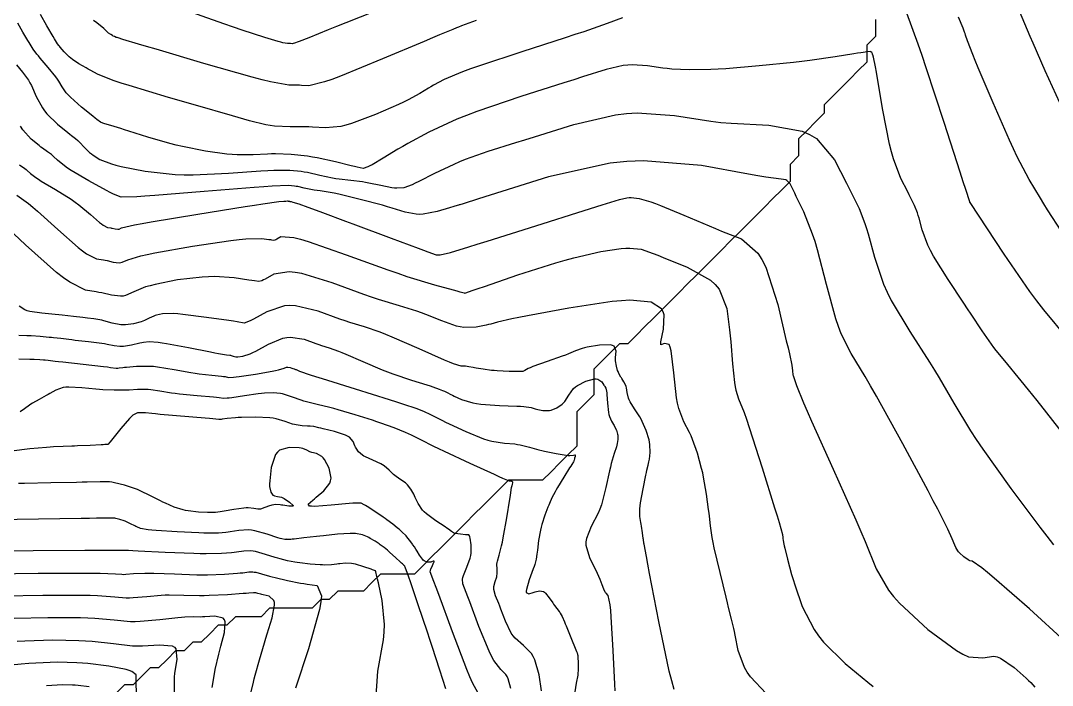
# Model space of a CAD drawing. Header units: metres. Extents: x 837475 to 838479, y 1189012 to 1191015.
# Drawn here: x 838048.8 to 838169.6, y 1189143.4 to 1189221.3 of the extents above; entities that cross this region are included whole.
import ezdxf

# ---------------------------------------------------------------- set-up
doc = ezdxf.new("R2010")
doc.units = ezdxf.units.M
doc.header["$LTSCALE"] = 0.3
for name, color, linetype in [('COTAS 10', 1, 'Continuous'), ('COTAS INT', 252, 'Continuous'), ('DRENAJE', 5, 'Continuous')]:
    doc.layers.add(name, color=color, linetype=linetype)

msp = doc.modelspace()

# ---------------------------------------------------------------- linework, layer by layer
at = {"layer": 'COTAS 10'}
for points, elevation in [([(838172.663, 1189170.648), (838167.85, 1189176.754), (838166.847, 1189178.014), (838165.987, 1189179.087), (838164.07, 1189181.407), (838163.063, 1189182.619), (838162.776, 1189182.994), (838162.485, 1189183.386), (838161.407, 1189184.944), (838160.125, 1189186.88), (838159.706, 1189187.511), (838159.259, 1189188.183), (838157.416, 1189190.953), (838155.719, 1189193.694), (838155.364, 1189194.348), (838155.059, 1189194.957), (838154.375, 1189196.774), (838154.019, 1189198.136), (838153.921, 1189198.458), (838153.824, 1189198.755), (838153.478, 1189199.626), (838153.026, 1189200.543), (838152.863, 1189200.868), (838152.682, 1189201.225), (838151.893, 1189202.774), (838151.022, 1189205.071), (838150.79, 1189205.899), (838150.562, 1189206.811), (838149.774, 1189210.8), (838149.142, 1189214.506), (838149.012, 1189215.24), (838148.903, 1189215.848), (838148.673, 1189216.986), (838148.582, 1189217.261), (838148.561, 1189217.324), (838148.541, 1189217.381), (838148.484, 1189217.538), (838148.379, 1189217.625), (838148.329, 1189217.637), (838148.271, 1189217.645), (838147.985, 1189217.631), (838147.193, 1189217.512), (838146.815, 1189217.453), (838146.368, 1189217.383), (838144.183, 1189217.036), (838141.216, 1189216.618), (838140.277, 1189216.502), (838139.286, 1189216.387), (838135.283, 1189215.972), (838131.385, 1189215.648), (838130.46, 1189215.591), (838129.602, 1189215.547), (838127.062, 1189215.505), (838125.036, 1189215.607), (838124.501, 1189215.654), (838123.979, 1189215.709), (838122.189, 1189215.977), (838120.406, 1189216.109), (838119.889, 1189216.078), (838119.361, 1189216.018), (838117.366, 1189215.56), (838114.578, 1189214.679), (838113.55, 1189214.353), (838112.41, 1189213.991), (838107.366, 1189212.386), (838102.202, 1189210.629), (838100.985, 1189210.171), (838099.862, 1189209.725), (838096.575, 1189208.219), (838094.123, 1189206.883), (838093.524, 1189206.545), (838092.961, 1189206.222), (838091.221, 1189205.167), (838089.942, 1189204.396), (838089.671, 1189204.251), (838089.436, 1189204.136), (838088.884, 1189203.966), (838088.195, 1189204.097), (838087.874, 1189204.17), (838087.495, 1189204.26), (838085.655, 1189204.719), (838083.513, 1189205.196), (838082.944, 1189205.297), (838082.385, 1189205.384), (838080.454, 1189205.587), (838078.635, 1189205.653), (838078.148, 1189205.653), (838077.667, 1189205.646), (838075.987, 1189205.557), (838074.139, 1189205.537), (838073.551, 1189205.574), (838072.931, 1189205.628), (838070.417, 1189205.978), (838067.721, 1189206.517), (838066.986, 1189206.69), (838066.256, 1189206.875), (838063.659, 1189207.629), (838061.435, 1189208.338), (838060.94, 1189208.494), (838060.497, 1189208.632), (838059.332, 1189208.984), (838058.644, 1189209.188), (838058.501, 1189209.233), (838058.379, 1189209.273), (838058.11, 1189209.376), (838057.692, 1189209.69), (838057.476, 1189209.863), (838057.215, 1189210.073), (838055.912, 1189211.143), (838054.595, 1189212.304), (838054.325, 1189212.571), (838054.097, 1189212.815), (838053.619, 1189213.503), (838053.239, 1189214.18), (838053.073, 1189214.418), (838052.881, 1189214.677), (838051.969, 1189215.795), (838051.043, 1189216.891), (838050.843, 1189217.137), (838050.666, 1189217.358), (838050.23, 1189217.946), (838049.877, 1189218.509), (838049.754, 1189218.713), (838049.619, 1189218.939), (838049.039, 1189219.93), (838048.453, 1189220.967)], 1860), ([(838136.105, 1189142.45), (838134.267, 1189144.389), (838133.883, 1189144.933), (838133.554, 1189145.479), (838132.82, 1189147.48), (838132.47, 1189149.275), (838132.383, 1189149.692), (838132.301, 1189150.075), (838132.041, 1189151.168), (838131.694, 1189152.53), (838131.557, 1189153.083), (838131.402, 1189153.711), (838130.694, 1189156.611), (838130.02, 1189159.517), (838129.886, 1189160.148), (838129.776, 1189160.704), (838129.566, 1189162.088), (838129.46, 1189163.202), (838129.414, 1189163.589), (838129.362, 1189164.01), (838129.115, 1189165.811), (838128.774, 1189167.776), (838128.662, 1189168.299), (838128.543, 1189168.814), (838128.051, 1189170.598), (838127.478, 1189172.212), (838127.308, 1189172.618), (838127.133, 1189173.008), (838126.462, 1189174.269), (838125.853, 1189175.85), (838125.717, 1189176.442), (838125.596, 1189177.099), (838125.278, 1189180.03), (838124.974, 1189182.601), (838124.861, 1189183.033), (838124.736, 1189183.343), (838124.18, 1189183.45), (838123.774, 1189183.288), (838123.743, 1189183.428), (838123.747, 1189183.648), (838124.055, 1189185.11), (838124.164, 1189186.808), (838124.042, 1189187.176), (838123.854, 1189187.5), (838122.627, 1189188.304), (838120.142, 1189188.51), (838119.161, 1189188.457), (838118.053, 1189188.356), (838112.993, 1189187.597), (838108.129, 1189186.693), (838107.145, 1189186.502), (838106.318, 1189186.336), (838104.64, 1189185.947), (838103.855, 1189185.721), (838103.591, 1189185.657), (838103.307, 1189185.592), (838102.112, 1189185.354), (838100.691, 1189185.32), (838100.263, 1189185.384), (838099.821, 1189185.481), (838098.104, 1189186.094), (838096.241, 1189186.864), (838095.707, 1189187.06), (838095.166, 1189187.247), (838093.148, 1189187.86), (838090.68, 1189188.613), (838089.854, 1189188.889), (838088.968, 1189189.195), (838085.254, 1189190.542), (838081.704, 1189191.636), (838080.92, 1189191.782), (838080.223, 1189191.86), (838078.427, 1189191.576), (838077.408, 1189190.999), (838077.202, 1189190.893), (838077.028, 1189190.809), (838076.674, 1189190.7), (838076.143, 1189190.792), (838075.859, 1189190.836), (838075.514, 1189190.887), (838073.772, 1189191.139), (838071.46, 1189191.286), (838070.756, 1189191.271), (838070.025, 1189191.232), (838067.154, 1189190.892), (838064.513, 1189190.374), (838063.926, 1189190.224), (838063.401, 1189190.07), (838062.03, 1189189.489), (838061.042, 1189189.063), (838060.758, 1189189.007), (838060.471, 1189188.978), (838059.401, 1189189.097), (838058.268, 1189189.369), (838057.942, 1189189.437), (838057.61, 1189189.501), (838056.365, 1189189.705), (838054.508, 1189190.63), (838053.79, 1189191.148), (838052.983, 1189191.78), (838049.333, 1189195.012), (838045.911, 1189198.221)], 1850), ([(838106.204, 1189143.016), (838105.876, 1189144.165), (838105.753, 1189144.422), (838105.617, 1189144.652), (838105.006, 1189145.262), (838104.189, 1189146.299), (838103.921, 1189146.798), (838103.636, 1189147.389), (838102.457, 1189150.288), (838101.38, 1189153.184), (838101.16, 1189153.772), (838100.973, 1189154.268), (838100.578, 1189155.291), (838100.54, 1189155.844), (838100.578, 1189156.045), (838100.637, 1189156.266), (838101.025, 1189157.237), (838101.423, 1189158.313), (838101.488, 1189158.602), (838101.533, 1189158.886), (838101.531, 1189159.876), (838101.415, 1189160.642), (838101.387, 1189160.784), (838101.361, 1189160.897), (838101.284, 1189161.051), (838101.092, 1189161.034), (838100.993, 1189161.038), (838100.875, 1189161.046), (838100.285, 1189161.107), (838099.686, 1189161.205), (838099.562, 1189161.236), (838099.456, 1189161.269), (838099.225, 1189161.405), (838098.879, 1189161.689), (838098.7, 1189161.815), (838098.486, 1189161.963), (838097.412, 1189162.669), (838096.296, 1189163.495), (838096.055, 1189163.717), (838095.844, 1189163.937), (838095.326, 1189164.709), (838094.999, 1189165.424), (838094.908, 1189165.608), (838094.817, 1189165.787), (838094.485, 1189166.382), (838094.101, 1189166.89), (838093.978, 1189167.015), (838093.846, 1189167.132), (838093.31, 1189167.495), (838092.745, 1189167.855), (838092.595, 1189167.97), (838092.449, 1189168.093), (838091.946, 1189168.591), (838091.36, 1189169.102), (838091.161, 1189169.233), (838090.946, 1189169.359), (838090.04, 1189169.773), (838089.166, 1189170.158), (838088.972, 1189170.265), (838088.8, 1189170.373), (838088.35, 1189170.765), (838088.065, 1189171.187), (838087.995, 1189171.315), (838087.93, 1189171.446), (838087.73, 1189171.958), (838087.288, 1189172.468), (838087.071, 1189172.599), (838086.813, 1189172.725), (838085.536, 1189173.141), (838084.222, 1189173.462), (838083.939, 1189173.529), (838083.693, 1189173.585), (838083.096, 1189173.706), (838082.669, 1189173.757), (838082.529, 1189173.769), (838082.379, 1189173.78), (838081.761, 1189173.813), (838081.042, 1189173.907), (838080.829, 1189173.957), (838080.61, 1189174.018), (838079.767, 1189174.324), (838078.695, 1189174.625), (838078.33, 1189174.683), (838077.937, 1189174.73), (838076.271, 1189174.807), (838074.634, 1189174.788), (838074.258, 1189174.774), (838073.916, 1189174.756), (838072.958, 1189174.662), (838072.357, 1189174.571), (838072.238, 1189174.555), (838072.141, 1189174.544), (838071.964, 1189174.537), (838071.293, 1189174.607), (838070.884, 1189174.644), (838070.378, 1189174.69), (838065.09, 1189175.148), (838064.572, 1189175.194), (838064.147, 1189175.233), (838063.394, 1189175.31), (838063.257, 1189175.331), (838063.221, 1189175.334), (838063.185, 1189175.336), (838063.063, 1189175.333), (838062.897, 1189175.326), (838062.833, 1189175.326), (838062.762, 1189175.325), (838062.442, 1189175.329), (838061.921, 1189175.052), (838061.723, 1189174.875), (838061.502, 1189174.655), (838060.509, 1189173.499), (838059.581, 1189172.337), (838059.4, 1189172.113), (838059.252, 1189171.932), (838058.993, 1189171.633), (838058.645, 1189171.602), (838058.441, 1189171.59), (838058.191, 1189171.576), (838056.897, 1189171.512), (838055.443, 1189171.45), (838055.091, 1189171.437), (838054.761, 1189171.426), (838053.752, 1189171.401), (838052.624, 1189171.346), (838052.219, 1189171.316), (838051.774, 1189171.279), (838049.833, 1189171.093), (838047.685, 1189170.83)], 1840), ([(838075.763, 1189142.647), (838076.034, 1189143.781), (838076.135, 1189144.171), (838076.247, 1189144.595), (838076.747, 1189146.398), (838077.321, 1189148.379), (838077.48, 1189148.913), (838077.639, 1189149.441), (838078.213, 1189151.299), (838078.512, 1189152.796), (838078.498, 1189153.097), (838078.442, 1189153.348), (838077.889, 1189153.845), (838077.177, 1189154.002), (838077.021, 1189154.039), (838076.883, 1189154.073), (838076.532, 1189154.173), (838076.315, 1189154.233), (838076.262, 1189154.242), (838076.211, 1189154.248), (838076.053, 1189154.244), (838075.497, 1189154.193), (838075.197, 1189154.17), (838074.833, 1189154.144), (838072.989, 1189154.016), (838070.834, 1189153.911), (838070.275, 1189153.899), (838069.731, 1189153.894), (838067.9, 1189153.936), (838066.182, 1189153.966), (838065.708, 1189153.953), (838065.236, 1189153.93), (838063.54, 1189153.773), (838061.939, 1189153.636), (838061.527, 1189153.627), (838061.128, 1189153.63), (838059.801, 1189153.743), (838057.756, 1189153.89), (838056.905, 1189153.913), (838055.93, 1189153.93), (838051.378, 1189153.928), (838046.721, 1189153.851)], 1830)]:
    msp.add_lwpolyline(points, dxfattribs=dict(at, elevation=elevation))
at = {"layer": 'COTAS INT'}
for points, elevation in [([(838092.109, 1189223.074), (838086.877, 1189221.027), (838085.764, 1189220.588), (838084.796, 1189220.204), (838082.509, 1189219.277), (838081.398, 1189218.824), (838081.17, 1189218.739), (838080.976, 1189218.671), (838080.568, 1189218.572), (838080.376, 1189218.582), (838080.32, 1189218.584), (838080.263, 1189218.585), (838080.043, 1189218.586), (838079.494, 1189218.692), (838079.228, 1189218.76), (838078.913, 1189218.845), (838077.365, 1189219.291), (838074.714, 1189220.152), (838073.703, 1189220.499), (838072.572, 1189220.892), (838067.489, 1189222.703)], 1866), ([(838119.279, 1189221.607), (838117.469, 1189220.942), (838114.73, 1189219.984), (838113.704, 1189219.641), (838112.562, 1189219.264), (838107.469, 1189217.62), (838102.514, 1189215.988), (838101.458, 1189215.618), (838100.54, 1189215.283), (838098.364, 1189214.371), (838097.148, 1189213.705), (838096.835, 1189213.526), (838096.531, 1189213.349), (838095.52, 1189212.731), (838094.147, 1189211.986), (838093.615, 1189211.73), (838093.019, 1189211.452), (838090.318, 1189210.269), (838087.519, 1189209.226), (838086.861, 1189209.037), (838086.254, 1189208.89), (838084.483, 1189208.72), (838082.971, 1189208.805), (838082.528, 1189208.82), (838082.073, 1189208.83), (838080.342, 1189208.834), (838078.514, 1189208.929), (838077.998, 1189208.996), (838077.478, 1189209.082), (838075.565, 1189209.541), (838072.931, 1189210.313), (838071.957, 1189210.596), (838070.876, 1189210.909), (838066.087, 1189212.291), (838061.488, 1189213.659), (838060.528, 1189213.963), (838059.703, 1189214.236), (838057.854, 1189214.954), (838056.919, 1189215.457), (838056.671, 1189215.594), (838056.428, 1189215.729), (838055.588, 1189216.212), (838054.828, 1189216.72), (838054.636, 1189216.872), (838054.451, 1189217.03), (838053.848, 1189217.64), (838053.392, 1189218.174), (838053.3, 1189218.283), (838053.223, 1189218.376), (838053.068, 1189218.574), (838052.844, 1189218.951), (838052.724, 1189219.157), (838052.578, 1189219.408), (838051.84, 1189220.681), (838051.09, 1189221.986)], 1862), ([(838171.47, 1189183.964), (838168.632, 1189187.381), (838167.823, 1189188.438), (838167.004, 1189189.543), (838163.964, 1189193.932), (838159.987, 1189199.955), (838159.979, 1189199.969), (838159.975, 1189199.975), (838159.972, 1189199.984), (838159.97, 1189199.991), (838159.97, 1189199.992), (838159.969, 1189199.994), (838159.968, 1189199.998), (838159.965, 1189200.003), (838159.964, 1189200.004), (838159.964, 1189200.006), (838159.96, 1189200.014), (838159.955, 1189200.025), (838159.954, 1189200.029), (838159.949, 1189200.054), (838159.487, 1189201.493), (838159.198, 1189202.393), (838158.837, 1189203.51), (838156.952, 1189209.352), (838154.856, 1189215.732), (838154.362, 1189217.188), (838153.906, 1189218.509), (838152.575, 1189222.156)], 1862), ([(838170.747, 1189196.522), (838169.064, 1189199.124), (838168.638, 1189199.801), (838168.231, 1189200.459), (838166.907, 1189202.682), (838165.524, 1189205.334), (838165.079, 1189206.264), (838164.608, 1189207.278), (838162.682, 1189211.646), (838160.945, 1189215.75), (838160.593, 1189216.599), (838160.296, 1189217.322), (838159.689, 1189218.893), (838159.46, 1189219.583), (838159.402, 1189219.751), (838159.347, 1189219.91), (838159.166, 1189220.397), (838158.615, 1189221.695)], 1864), ([(838170.499, 1189211.641), (838168.781, 1189215.377), (838167.38, 1189218.653), (838167.043, 1189219.438), (838166.729, 1189220.17), (838165.777, 1189222.373)], 1866), ([(838102.141, 1189221.307), (838100.412, 1189220.652), (838100.058, 1189220.508), (838099.948, 1189220.464), (838099.834, 1189220.419), (838099.382, 1189220.241), (838097.827, 1189219.596), (838097.018, 1189219.256), (838096.045, 1189218.846), (838091.163, 1189216.783), (838086.216, 1189214.769), (838085.203, 1189214.39), (838084.343, 1189214.089), (838082.525, 1189213.646), (838081.674, 1189213.694), (838081.424, 1189213.702), (838081.168, 1189213.708), (838080.193, 1189213.71), (838078.047, 1189214.095), (838077.053, 1189214.342), (838075.886, 1189214.649), (838070.227, 1189216.269), (838064.639, 1189217.927), (838063.516, 1189218.26), (838062.578, 1189218.537), (838060.724, 1189219.083), (838060.177, 1189219.246), (838060.063, 1189219.282), (838059.965, 1189219.314), (838059.745, 1189219.4), (838059.61, 1189219.474), (838059.565, 1189219.499), (838059.518, 1189219.526), (838059.32, 1189219.641), (838059.064, 1189219.827), (838058.98, 1189219.9), (838058.89, 1189219.981), (838058.518, 1189220.348), (838057.672, 1189221.028), (838057.283, 1189221.305)], 1864), ([(838048.281, 1189216.089), (838048.974, 1189215.248), (838049.674, 1189214.288), (838049.853, 1189213.986), (838050.027, 1189213.67), (838050.601, 1189212.398), (838051.309, 1189211.066), (838051.566, 1189210.71), (838051.849, 1189210.361), (838053.095, 1189209.149), (838054.279, 1189208.178), (838054.524, 1189207.981), (838054.733, 1189207.814), (838055.189, 1189207.473), (838055.481, 1189207.233), (838055.587, 1189207.132), (838055.704, 1189207.015), (838056.214, 1189206.466), (838056.849, 1189205.847), (838057.045, 1189205.686), (838057.249, 1189205.531), (838058.055, 1189205.006), (838059.393, 1189204.498), (838059.932, 1189204.352), (838060.544, 1189204.204), (838063.361, 1189203.652), (838066.864, 1189203.269), (838067.907, 1189203.228), (838068.983, 1189203.215), (838073.133, 1189203.402), (838076.885, 1189203.685), (838077.709, 1189203.733), (838078.441, 1189203.766), (838080.307, 1189203.776), (838081.612, 1189203.639), (838081.99, 1189203.58), (838082.374, 1189203.511), (838083.822, 1189203.189), (838085.285, 1189202.862), (838085.68, 1189202.791), (838086.069, 1189202.728), (838087.437, 1189202.571), (838088.793, 1189202.418), (838089.175, 1189202.359), (838089.56, 1189202.291), (838090.973, 1189201.984), (838092.259, 1189201.729), (838092.564, 1189201.695), (838092.847, 1189201.676), (838093.683, 1189201.739), (838094.656, 1189202.093), (838095.025, 1189202.258), (838095.437, 1189202.452), (838097.283, 1189203.393), (838099.539, 1189204.476), (838100.208, 1189204.759), (838100.897, 1189205.035), (838103.55, 1189205.968), (838106.774, 1189206.991), (838107.824, 1189207.323), (838108.943, 1189207.676), (838113.55, 1189209.126), (838118.434, 1189210.248), (838119.728, 1189210.394), (838120.995, 1189210.469), (838125.361, 1189210.147), (838129.61, 1189209.494), (838130.805, 1189209.361), (838132.008, 1189209.248), (838136.417, 1189209.011), (838140.311, 1189208.33), (838141.189, 1189207.937), (838141.98, 1189207.455), (838144.113, 1189204.975), (838145.507, 1189202.237), (838145.832, 1189201.593), (838146.131, 1189200.997), (838146.988, 1189199.254), (838147.679, 1189197.516), (838147.873, 1189196.923), (838148.067, 1189196.282), (838148.777, 1189193.564), (838149.848, 1189190.382), (838150.27, 1189189.448), (838150.746, 1189188.492), (838152.919, 1189184.846), (838155.247, 1189181.25), (838155.821, 1189180.326), (838156.364, 1189179.431), (838158.073, 1189176.457), (838160.02, 1189173.235), (838160.714, 1189172.185), (838161.474, 1189171.067), (838164.781, 1189166.457), (838168.18, 1189161.93), (838168.998, 1189160.864), (838169.763, 1189159.879)], 1858), ([(838171.144, 1189148.551), (838166.941, 1189152.345), (838162.822, 1189155.937), (838162.021, 1189156.615), (838161.367, 1189157.154), (838160.229, 1189157.958), (838159.968, 1189157.979), (838159.867, 1189158.025), (838159.754, 1189158.09), (838159.241, 1189158.468), (838158.738, 1189158.935), (838158.631, 1189159.054), (838158.538, 1189159.169), (838158.32, 1189159.55), (838158.1, 1189160.092), (838158.007, 1189160.31), (838157.899, 1189160.557), (838157.389, 1189161.69), (838156.212, 1189164.029), (838155.682, 1189165.035), (838155.065, 1189166.197), (838152.1, 1189171.69), (838149.021, 1189177.273), (838148.331, 1189178.491), (838147.712, 1189179.568), (838146.065, 1189182.275), (838144.901, 1189184.598), (838144.586, 1189185.432), (838144.275, 1189186.35), (838143.18, 1189190.354), (838142.116, 1189194.428), (838141.825, 1189195.388), (838141.535, 1189196.277), (838140.499, 1189198.882), (838139.631, 1189200.679), (838139.447, 1189201.058), (838139.287, 1189201.386), (838138.912, 1189202.143), (838138.618, 1189202.485), (838138.509, 1189202.552), (838138.388, 1189202.606), (838137.851, 1189202.7), (838136.047, 1189202.956), (838135.128, 1189203.113), (838134.027, 1189203.307), (838128.532, 1189204.317), (838121.715, 1189204.871), (838119.779, 1189204.777), (838117.822, 1189204.576), (838110.583, 1189202.958), (838102.4, 1189200.387), (838100.597, 1189199.82), (838100.221, 1189199.702), (838100.143, 1189199.677), (838100.075, 1189199.656), (838099.92, 1189199.609), (838099.508, 1189199.49), (838098.995, 1189199.342), (838097.558, 1189198.929), (838095.909, 1189198.605), (838095.494, 1189198.58), (838095.097, 1189198.584), (838093.815, 1189198.831), (838092.298, 1189199.323), (838091.753, 1189199.481), (838091.155, 1189199.647), (838088.543, 1189200.326), (838086.024, 1189200.931), (838085.483, 1189201.051), (838085.01, 1189201.15), (838083.87, 1189201.338), (838083.158, 1189201.42), (838082.956, 1189201.452), (838082.75, 1189201.489), (838081.989, 1189201.66), (838081.236, 1189201.827), (838081.035, 1189201.863), (838080.839, 1189201.894), (838080.16, 1189201.965), (838078.246, 1189201.88), (838077.271, 1189201.812), (838076.103, 1189201.724), (838070.279, 1189201.247), (838064.478, 1189200.781), (838063.324, 1189200.7), (838062.368, 1189200.64), (838060.549, 1189200.596), (838059.638, 1189200.945), (838059.254, 1189201.132), (838058.813, 1189201.358), (838056.744, 1189202.503), (838054.694, 1189203.726), (838054.265, 1189204.002), (838053.896, 1189204.25), (838053.064, 1189204.92), (838052.62, 1189205.372), (838052.495, 1189205.484), (838052.37, 1189205.589), (838051.913, 1189205.919), (838051.34, 1189206.32), (838051.141, 1189206.47), (838050.925, 1189206.637), (838050.003, 1189207.382), (838049.002, 1189208.502), (838048.737, 1189208.906)], 1856), ([(838048.637, 1189204.365), (838049.259, 1189203.944), (838049.404, 1189203.835), (838049.536, 1189203.73), (838049.914, 1189203.374), (838050.545, 1189202.882), (838050.837, 1189202.689), (838051.18, 1189202.472), (838052.843, 1189201.486), (838054.684, 1189200.342), (838055.14, 1189200.026), (838055.573, 1189199.71), (838056.939, 1189198.568), (838057.986, 1189197.641), (838058.218, 1189197.46), (838058.424, 1189197.311), (838058.957, 1189197.046), (838059.314, 1189196.987), (838059.409, 1189196.968), (838059.503, 1189196.949), (838059.828, 1189196.871), (838060.135, 1189196.837), (838060.218, 1189196.845), (838060.299, 1189196.861), (838060.583, 1189196.983), (838062.12, 1189197.337), (838062.991, 1189197.498), (838064.056, 1189197.688), (838069.513, 1189198.602), (838075.057, 1189199.495), (838076.178, 1189199.67), (838077.118, 1189199.815), (838079.018, 1189200.079), (838079.613, 1189200.128), (838079.731, 1189200.137), (838079.829, 1189200.144), (838080.013, 1189200.154), (838080.066, 1189200.148), (838080.081, 1189200.146), (838080.097, 1189200.143), (838080.215, 1189200.117), (838080.232, 1189200.114), (838080.247, 1189200.111), (838080.303, 1189200.105), (838080.393, 1189200.09), (838080.43, 1189200.082), (838080.472, 1189200.073), (838080.669, 1189200.026), (838081.338, 1189199.801), (838081.677, 1189199.679), (838082.083, 1189199.532), (838084.107, 1189198.788), (838086.839, 1189197.773), (838087.692, 1189197.456), (838092.167, 1189195.786), (838095.322, 1189194.613), (838095.95, 1189194.382), (838096.47, 1189194.192), (838097.461, 1189193.846), (838097.895, 1189193.839), (838098.064, 1189193.863), (838098.255, 1189193.898), (838099.121, 1189194.119), (838101.266, 1189194.777), (838102.263, 1189195.089), (838103.434, 1189195.456), (838109.119, 1189197.247), (838114.774, 1189199.033), (838116.898, 1189199.704), (838118.917, 1189200.34), (838119.785, 1189200.52), (838120.032, 1189200.539), (838120.282, 1189200.544), (838121.212, 1189200.454), (838122.595, 1189200.043), (838123.132, 1189199.846), (838123.735, 1189199.614), (838126.47, 1189198.478), (838129.429, 1189197.22), (838130.174, 1189196.911), (838130.887, 1189196.619), (838133.192, 1189195.704), (838135.12, 1189194.038), (838135.595, 1189193.272), (838136.044, 1189192.374), (838137.454, 1189188.031), (838138.463, 1189183.773), (838138.66, 1189182.929), (838138.821, 1189182.231), (838139.105, 1189180.919), (838139.149, 1189180.574), (838139.159, 1189180.485), (838139.168, 1189180.399), (838139.192, 1189180.111), (838139.214, 1189179.883), (838139.222, 1189179.834), (838139.23, 1189179.791), (838139.264, 1189179.688), (838139.347, 1189179.47), (838139.386, 1189179.354), (838139.432, 1189179.215), (838139.656, 1189178.512), (838140.481, 1189176.486), (838140.905, 1189175.513), (838141.415, 1189174.36), (838143.964, 1189168.708), (838146.623, 1189162.771), (838147.202, 1189161.439), (838147.712, 1189160.242), (838148.987, 1189157.047), (838150.417, 1189154.553), (838151.025, 1189153.798), (838151.726, 1189153.016), (838155.023, 1189149.96), (838158.387, 1189147.477), (838159.131, 1189147.056), (838159.792, 1189146.751), (838161.5, 1189146.613), (838162.775, 1189146.815), (838163.165, 1189146.725), (838163.569, 1189146.571), (838165.16, 1189145.488), (838166.561, 1189144.224), (838166.846, 1189143.956), (838167.087, 1189143.723), (838167.583, 1189143.18)], 1854), ([(838048.314, 1189200.829), (838049.696, 1189199.841), (838050.194, 1189199.433), (838050.742, 1189198.965), (838053.136, 1189196.79), (838055.485, 1189194.711), (838056.004, 1189194.304), (838056.466, 1189193.97), (838057.661, 1189193.375), (838058.462, 1189193.244), (838058.675, 1189193.203), (838058.885, 1189193.159), (838059.614, 1189192.984), (838060.303, 1189192.907), (838060.488, 1189192.926), (838060.67, 1189192.962), (838061.306, 1189193.236), (838062.849, 1189193.718), (838063.603, 1189193.885), (838064.498, 1189194.066), (838068.91, 1189194.841), (838073.401, 1189195.512), (838074.345, 1189195.628), (838075.16, 1189195.713), (838077.024, 1189195.766), (838077.857, 1189195.646), (838078.021, 1189195.621), (838078.157, 1189195.6), (838078.411, 1189195.556), (838078.58, 1189195.609), (838078.663, 1189195.648), (838078.762, 1189195.699), (838079.248, 1189195.975), (838080.779, 1189195.859), (838081.537, 1189195.663), (838082.438, 1189195.396), (838086.898, 1189193.841), (838091.775, 1189192.073), (838092.939, 1189191.672), (838094.022, 1189191.309), (838097.264, 1189190.32), (838099.451, 1189189.725), (838099.87, 1189189.611), (838100.207, 1189189.518), (838100.754, 1189189.367), (838100.771, 1189189.361), (838100.775, 1189189.36), (838100.793, 1189189.36), (838101.757, 1189189.686), (838102.36, 1189189.891), (838103.108, 1189190.146), (838107.026, 1189191.479), (838111.477, 1189192.909), (838112.562, 1189193.224), (838113.584, 1189193.505), (838116.74, 1189194.23), (838119.128, 1189194.572), (838119.665, 1189194.612), (838120.148, 1189194.629), (838121.445, 1189194.489), (838122.851, 1189193.992), (838123.403, 1189193.782), (838124.025, 1189193.541), (838126.863, 1189192.411), (838129.582, 1189190.856), (838130.13, 1189190.347), (838130.589, 1189189.804), (838131.51, 1189187.56), (838131.819, 1189185.066), (838131.893, 1189184.365), (838131.962, 1189183.661), (838132.168, 1189181.081), (838132.38, 1189178.865), (838132.453, 1189178.39), (838132.531, 1189177.976), (838132.863, 1189176.978), (838133.513, 1189175.368), (838133.792, 1189174.566), (838134.114, 1189173.61), (838135.634, 1189168.874), (838137.092, 1189164.183), (838137.375, 1189163.256), (838137.605, 1189162.49), (838138.001, 1189161.067), (838138.046, 1189160.736), (838138.056, 1189160.659), (838138.064, 1189160.588), (838138.083, 1189160.383), (838138.167, 1189159.946), (838138.215, 1189159.728), (838138.274, 1189159.468), (838138.581, 1189158.181), (838139.081, 1189156.382), (838139.262, 1189155.799), (838139.461, 1189155.18), (838140.337, 1189152.638), (838141.716, 1189149.923), (838142.232, 1189149.194), (838142.808, 1189148.475), (838145.374, 1189145.962), (838148.022, 1189143.775), (838148.648, 1189143.262)], 1852), ([(838125.339, 1189142.931), (838125.045, 1189143.911), (838124.737, 1189145.079), (838123.511, 1189150.864), (838122.447, 1189156.521), (838122.242, 1189157.61), (838122.075, 1189158.491), (838121.795, 1189159.946), (838121.773, 1189160.041), (838121.768, 1189160.064), (838121.764, 1189160.087), (838121.755, 1189160.158), (838121.728, 1189160.368), (838121.713, 1189160.478), (838121.694, 1189160.611), (838121.596, 1189161.277), (838121.481, 1189162.063), (838121.45, 1189162.27), (838121.421, 1189162.474), (838121.319, 1189163.173), (838121.314, 1189164.082), (838121.346, 1189164.418), (838121.392, 1189164.79), (838121.676, 1189166.439), (838121.998, 1189168.009), (838122.067, 1189168.332), (838122.128, 1189168.606), (838122.276, 1189169.192), (838122.367, 1189169.584), (838122.392, 1189169.737), (838122.416, 1189169.908), (838122.502, 1189170.683), (838122.485, 1189171.623), (838122.445, 1189171.898), (838122.39, 1189172.179), (838122.062, 1189173.248), (838121.591, 1189174.315), (838121.446, 1189174.594), (838121.294, 1189174.867), (838120.692, 1189175.796), (838120.166, 1189176.627), (838120.063, 1189176.837), (838119.977, 1189177.039), (838119.82, 1189177.699), (838119.739, 1189178.263), (838119.701, 1189178.404), (838119.657, 1189178.539), (838119.44, 1189178.974), (838119.204, 1189179.336), (838119.147, 1189179.424), (838119.093, 1189179.508), (838118.929, 1189179.77), (838118.785, 1189180.068), (838118.745, 1189180.175), (838118.704, 1189180.291), (838118.552, 1189180.799), (838118.452, 1189181.416), (838118.444, 1189181.601), (838118.444, 1189181.793), (838118.513, 1189182.537), (838118.289, 1189183.126), (838118.105, 1189183.219), (838117.868, 1189183.282), (838116.567, 1189183.258), (838115.137, 1189183.023), (838114.818, 1189182.953), (838114.532, 1189182.881), (838113.776, 1189182.603), (838112.935, 1189182.231), (838112.596, 1189182.099), (838112.21, 1189181.955), (838110.432, 1189181.332), (838108.77, 1189180.741), (838108.457, 1189180.617), (838108.208, 1189180.51), (838107.842, 1189180.268), (838107.587, 1189180.175), (838107.409, 1189180.162), (838107.183, 1189180.155), (838105.98, 1189180.175), (838104.594, 1189180.248), (838104.254, 1189180.274), (838103.932, 1189180.303), (838102.93, 1189180.428), (838102.139, 1189180.56), (838101.951, 1189180.594), (838101.777, 1189180.626), (838101.261, 1189180.73), (838100.867, 1189180.798), (838100.77, 1189180.807), (838100.678, 1189180.812), (838100.388, 1189180.793), (838099.476, 1189181.075), (838098.991, 1189181.27), (838098.406, 1189181.515), (838095.454, 1189182.82), (838092.274, 1189184.21), (838091.545, 1189184.508), (838090.882, 1189184.769), (838089.033, 1189185.4), (838087.337, 1189185.917), (838086.77, 1189186.107), (838086.161, 1189186.317), (838083.609, 1189187.242), (838080.969, 1189187.875), (838080.304, 1189187.9), (838079.667, 1189187.861), (838077.605, 1189187.177), (838076.055, 1189186.299), (838075.741, 1189186.137), (838075.476, 1189186.01), (838074.937, 1189185.843), (838074.129, 1189185.984), (838073.696, 1189186.05), (838073.171, 1189186.129), (838070.52, 1189186.512), (838067.76, 1189186.859), (838067.167, 1189186.915), (838066.649, 1189186.953), (838065.398, 1189186.943), (838064.691, 1189186.785), (838064.515, 1189186.73), (838064.349, 1189186.669), (838063.822, 1189186.409), (838063.258, 1189186.129), (838063.068, 1189186.055), (838062.863, 1189185.984), (838062.002, 1189185.742), (838061.032, 1189185.619), (838060.758, 1189185.622), (838060.483, 1189185.642), (838059.47, 1189185.848), (838058.519, 1189186.113), (838058.282, 1189186.17), (838058.057, 1189186.219), (838057.339, 1189186.338), (838056.579, 1189186.426), (838056.328, 1189186.457), (838056.059, 1189186.489), (838054.937, 1189186.63), (838053.617, 1189186.782), (838053.222, 1189186.822), (838052.816, 1189186.862), (838051.242, 1189187), (838049.83, 1189187.205), (838049.524, 1189187.288), (838049.256, 1189187.381), (838048.597, 1189187.812)], 1848), ([(838048.562, 1189184.414), (838049.469, 1189184.393), (838049.737, 1189184.382), (838050.012, 1189184.368), (838051.063, 1189184.296), (838052.097, 1189184.206), (838052.361, 1189184.18), (838052.615, 1189184.154), (838053.454, 1189184.058), (838054.426, 1189183.94), (838054.765, 1189183.9), (838055.134, 1189183.858), (838056.717, 1189183.679), (838058.259, 1189183.487), (838058.602, 1189183.435), (838058.908, 1189183.384), (838059.709, 1189183.208), (838060.368, 1189183.119), (838060.584, 1189183.124), (838060.814, 1189183.142), (838061.768, 1189183.311), (838062.721, 1189183.523), (838062.95, 1189183.567), (838063.164, 1189183.606), (838063.814, 1189183.694), (838064.86, 1189183.612), (838065.324, 1189183.543), (838065.863, 1189183.455), (838068.44, 1189182.968), (838070.99, 1189182.465), (838071.511, 1189182.366), (838071.953, 1189182.284), (838072.883, 1189182.135), (838073.254, 1189182.087), (838073.344, 1189182.068), (838073.427, 1189182.048), (838073.679, 1189181.956), (838073.978, 1189181.892), (838074.091, 1189181.889), (838074.217, 1189181.892), (838074.782, 1189181.955), (838075.642, 1189182.237), (838075.954, 1189182.378), (838076.298, 1189182.546), (838077.807, 1189183.382), (838079.489, 1189184.085), (838079.943, 1189184.17), (838080.391, 1189184.207), (838081.965, 1189183.943), (838083.354, 1189183.439), (838083.686, 1189183.325), (838083.994, 1189183.222), (838084.918, 1189182.94), (838085.992, 1189182.566), (838086.396, 1189182.405), (838086.845, 1189182.218), (838088.854, 1189181.336), (838091.131, 1189180.365), (838091.75, 1189180.123), (838092.364, 1189179.893), (838094.541, 1189179.157), (838096.348, 1189178.594), (838096.728, 1189178.473), (838097.056, 1189178.367), (838097.809, 1189178.109), (838098.201, 1189177.948), (838098.302, 1189177.903), (838098.399, 1189177.859), (838098.723, 1189177.696), (838099.168, 1189177.473), (838099.341, 1189177.39), (838099.536, 1189177.297), (838100.422, 1189176.887), (838101.727, 1189176.495), (838102.186, 1189176.415), (838102.688, 1189176.347), (838104.854, 1189176.202), (838106.908, 1189176.122), (838107.339, 1189176.095), (838107.71, 1189176.065), (838108.553, 1189175.937), (838109.039, 1189175.8), (838109.185, 1189175.764), (838109.336, 1189175.729), (838109.923, 1189175.607), (838110.555, 1189175.582), (838110.735, 1189175.606), (838110.916, 1189175.645), (838111.585, 1189175.901), (838112.214, 1189176.343), (838112.37, 1189176.5), (838112.518, 1189176.671), (838112.986, 1189177.414), (838113.546, 1189178.174), (838113.752, 1189178.356), (838113.98, 1189178.526), (838114.988, 1189179.039), (838115.973, 1189179.293), (838116.186, 1189179.301), (838116.373, 1189179.28), (838116.836, 1189178.978), (838117.089, 1189178.566), (838117.144, 1189178.477), (838117.193, 1189178.398), (838117.317, 1189178.204), (838117.398, 1189177.859), (838117.42, 1189177.686), (838117.442, 1189177.478), (838117.522, 1189176.447), (838117.638, 1189175.366), (838117.684, 1189175.128), (838117.735, 1189174.916), (838117.97, 1189174.369), (838118.226, 1189173.975), (838118.29, 1189173.86), (838118.351, 1189173.741), (838118.551, 1189173.289), (838118.69, 1189172.837), (838118.713, 1189172.717), (838118.73, 1189172.601), (838118.737, 1189172.203), (838118.647, 1189171.718), (838118.603, 1189171.548), (838118.55, 1189171.361), (838118.291, 1189170.554), (838117.953, 1189169.391), (838117.85, 1189168.98), (838117.744, 1189168.53), (838117.33, 1189166.584), (838116.8, 1189164.545), (838116.621, 1189164.036), (838116.428, 1189163.552), (838115.616, 1189162.003), (838115.035, 1189160.6), (838114.987, 1189160.206), (838114.988, 1189159.81), (838115.403, 1189158.364), (838116.035, 1189157.086), (838116.173, 1189156.797), (838116.296, 1189156.535), (838116.607, 1189155.825), (838116.852, 1189155.204), (838117.054, 1189154.69), (838117.217, 1189154.357), (838117.269, 1189154.273), (838117.324, 1189154.194), (838117.548, 1189153.943), (838117.789, 1189152.814), (838117.855, 1189152.181), (838117.921, 1189151.41), (838118.153, 1189147.471), (838118.327, 1189143.527), (838118.355, 1189142.753)], 1846), ([(838048.567, 1189181.637), (838049.835, 1189181.624), (838050.115, 1189181.618), (838050.364, 1189181.612), (838051.007, 1189181.582), (838051.424, 1189181.546), (838051.531, 1189181.535), (838051.633, 1189181.525), (838051.971, 1189181.486), (838052.794, 1189181.391), (838053.202, 1189181.344), (838053.688, 1189181.29), (838056.096, 1189181.021), (838058.462, 1189180.754), (838058.922, 1189180.7), (838059.297, 1189180.656), (838059.949, 1189180.568), (838060.065, 1189180.552), (838060.103, 1189180.553), (838060.144, 1189180.556), (838060.313, 1189180.586), (838060.733, 1189180.645), (838060.933, 1189180.667), (838061.168, 1189180.691), (838062.317, 1189180.798), (838063.84, 1189180.813), (838064.311, 1189180.78), (838064.803, 1189180.73), (838066.758, 1189180.415), (838068.709, 1189180.054), (838069.198, 1189179.975), (838069.665, 1189179.905), (838071.17, 1189179.73), (838072.296, 1189179.621), (838072.524, 1189179.594), (838072.716, 1189179.568), (838073.107, 1189179.483), (838073.691, 1189179.495), (838074.004, 1189179.529), (838074.382, 1189179.577), (838076.295, 1189179.863), (838078.233, 1189180.196), (838078.626, 1189180.274), (838078.958, 1189180.346), (838079.642, 1189180.552), (838079.917, 1189180.667), (838079.991, 1189180.68), (838080.064, 1189180.686), (838080.321, 1189180.643), (838080.547, 1189180.561), (838080.652, 1189180.526), (838080.802, 1189180.48), (838080.978, 1189180.419), (838081.044, 1189180.392), (838081.117, 1189180.362), (838081.445, 1189180.218), (838082.674, 1189179.796), (838083.315, 1189179.59), (838084.088, 1189179.345), (838087.965, 1189178.14), (838091.947, 1189176.9), (838092.786, 1189176.633), (838093.509, 1189176.399), (838095.169, 1189175.83), (838096.034, 1189175.476), (838096.256, 1189175.377), (838096.471, 1189175.279), (838097.185, 1189174.921), (838098.165, 1189174.428), (838098.547, 1189174.245), (838098.977, 1189174.041), (838100.93, 1189173.135), (838103, 1189172.294), (838103.504, 1189172.13), (838103.977, 1189171.997), (838105.437, 1189171.766), (838106.654, 1189171.676), (838106.975, 1189171.631), (838107.289, 1189171.577), (838108.366, 1189171.31), (838109.471, 1189170.998), (838109.803, 1189170.916), (838110.147, 1189170.835), (838111.482, 1189170.559), (838112.656, 1189170.368), (838112.899, 1189170.34), (838113.105, 1189170.324), (838113.549, 1189170.358), (838113.703, 1189170.4), (838113.725, 1189170.389), (838113.74, 1189170.369), (838113.72, 1189170.213), (838113.655, 1189170.016), (838113.641, 1189169.97), (838113.628, 1189169.926), (838113.597, 1189169.799), (838113.571, 1189169.702), (838113.563, 1189169.678), (838113.553, 1189169.654), (838113.514, 1189169.58), (838113.316, 1189169.264), (838113.207, 1189169.088), (838113.074, 1189168.874), (838112.395, 1189167.782), (838111.675, 1189166.594), (838111.516, 1189166.32), (838111.374, 1189166.069), (838111.007, 1189165.359), (838110.723, 1189164.708), (838110.634, 1189164.495), (838110.54, 1189164.266), (838110.165, 1189163.32), (838109.807, 1189162.232), (838109.725, 1189161.915), (838109.65, 1189161.59), (838109.44, 1189160.357), (838109.295, 1189159.246), (838109.262, 1189158.997), (838109.231, 1189158.774), (838109.144, 1189158.182), (838108.981, 1189157.554), (838108.903, 1189157.309), (838108.81, 1189157.031), (838108.353, 1189155.77), (838108.009, 1189154.628), (838107.986, 1189154.426), (838107.995, 1189154.273), (838108.29, 1189154.132), (838108.787, 1189154.294), (838108.922, 1189154.331), (838109.058, 1189154.365), (838109.54, 1189154.461), (838110.008, 1189154.385), (838110.134, 1189154.31), (838110.258, 1189154.213), (838110.696, 1189153.668), (838111.092, 1189153.048), (838111.191, 1189152.903), (838111.285, 1189152.77), (838111.586, 1189152.385), (838111.845, 1189152.055), (838111.913, 1189151.956), (838111.978, 1189151.854), (838112.201, 1189151.457), (838112.475, 1189150.854), (838112.573, 1189150.622), (838112.682, 1189150.362), (838113.154, 1189149.187), (838113.872, 1189147.365), (838113.902, 1189147.302), (838113.922, 1189147.272), (838113.964, 1189147.225), (838114.009, 1189147.014), (838114.022, 1189146.896), (838114.034, 1189146.751), (838114.077, 1189146.015), (838114.069, 1189145.102), (838114.049, 1189144.847), (838114.02, 1189144.59), (838113.853, 1189143.655), (838113.686, 1189142.642)], 1844), ([(838109.796, 1189142.774), (838109.504, 1189144.62), (838109.002, 1189146.38), (838108.814, 1189146.774), (838108.604, 1189147.126), (838107.669, 1189148.061), (838106.692, 1189148.908), (838106.455, 1189149.204), (838106.233, 1189149.528), (838105.555, 1189150.923), (838105.025, 1189152.334), (838104.896, 1189152.669), (838104.776, 1189152.979), (838104.407, 1189153.896), (838104.203, 1189154.613), (838104.187, 1189154.797), (838104.188, 1189154.976), (838104.338, 1189155.568), (838104.534, 1189156.126), (838104.565, 1189156.282), (838104.585, 1189156.438), (838104.574, 1189157.011), (838104.563, 1189157.613), (838104.584, 1189157.788), (838104.615, 1189157.966), (838104.811, 1189158.642), (838105.109, 1189159.737), (838105.203, 1189160.18), (838105.303, 1189160.684), (838105.707, 1189163.007), (838106.062, 1189165.209), (838106.131, 1189165.636), (838106.187, 1189165.985), (838106.281, 1189166.584), (838106.305, 1189166.691), (838106.317, 1189166.729), (838106.33, 1189166.771), (838106.396, 1189166.951), (838106.431, 1189167.124), (838106.425, 1189167.16), (838106.413, 1189167.193), (838106.311, 1189167.269), (838106.177, 1189167.306), (838106.145, 1189167.314), (838106.114, 1189167.32), (838106.019, 1189167.331), (838105.267, 1189167.647), (838104.821, 1189167.845), (838104.273, 1189168.092), (838101.438, 1189169.384), (838098.418, 1189170.785), (838097.753, 1189171.1), (838097.162, 1189171.383), (838095.647, 1189172.145), (838094.542, 1189172.699), (838094.21, 1189172.851), (838093.866, 1189173.004), (838092.53, 1189173.551), (838090.97, 1189174.121), (838090.486, 1189174.287), (838089.978, 1189174.457), (838087.957, 1189175.101), (838085.954, 1189175.693), (838085.458, 1189175.829), (838084.987, 1189175.954), (838083.499, 1189176.306), (838082.251, 1189176.605), (838081.931, 1189176.697), (838081.623, 1189176.793), (838080.603, 1189177.169), (838079.679, 1189177.492), (838079.432, 1189177.554), (838079.188, 1189177.604), (838078.337, 1189177.684), (838077.317, 1189177.629), (838076.967, 1189177.594), (838076.587, 1189177.55), (838074.97, 1189177.317), (838073.497, 1189177.094), (838073.207, 1189177.056), (838072.969, 1189177.028), (838072.536, 1189177.01), (838072.004, 1189177.087), (838071.704, 1189177.119), (838071.337, 1189177.155), (838069.457, 1189177.324), (838067.378, 1189177.527), (838066.885, 1189177.585), (838066.428, 1189177.643), (838065.076, 1189177.863), (838063.996, 1189178.027), (838063.71, 1189178.052), (838063.429, 1189178.067), (838062.465, 1189178.046), (838061.481, 1189177.985), (838061.189, 1189177.975), (838060.888, 1189177.968), (838059.728, 1189177.97), (838058.408, 1189178.028), (838058.005, 1189178.056), (838057.587, 1189178.09), (838055.943, 1189178.257), (838054.408, 1189178.341), (838054.059, 1189178.322), (838053.743, 1189178.285), (838052.873, 1189178), (838052.178, 1189177.584), (838051.971, 1189177.465), (838051.759, 1189177.344), (838050.943, 1189176.892), (838050.16, 1189176.445), (838049.969, 1189176.326), (838049.79, 1189176.21), (838049.234, 1189175.81), (838048.721, 1189175.425)], 1842), ([(838102.343, 1189142.463), (838101.686, 1189143.69), (838101.388, 1189144.391), (838101.039, 1189145.249), (838099.358, 1189149.653), (838097.736, 1189154.033), (838097.423, 1189154.875), (838097.17, 1189155.558), (838096.749, 1189156.685), (838096.769, 1189156.85), (838096.794, 1189156.925), (838096.827, 1189157.013), (838097.015, 1189157.438), (838097.175, 1189157.824), (838097.19, 1189157.888), (838097.192, 1189157.933), (838097.097, 1189157.939), (838096.881, 1189157.854), (838096.808, 1189157.841), (838096.729, 1189157.834), (838096.396, 1189157.846), (838096.033, 1189157.995), (838095.936, 1189158.072), (838095.84, 1189158.166), (838095.504, 1189158.637), (838095.21, 1189159.138), (838095.142, 1189159.251), (838095.078, 1189159.353), (838094.892, 1189159.626), (838094.712, 1189159.868), (838094.652, 1189159.95), (838094.587, 1189160.038), (838094.318, 1189160.411), (838094.013, 1189160.803), (838093.927, 1189160.903), (838093.84, 1189161), (838093.516, 1189161.319), (838093.138, 1189161.647), (838093.016, 1189161.75), (838092.887, 1189161.857), (838092.356, 1189162.288), (838091.679, 1189162.799), (838091.457, 1189162.956), (838091.22, 1189163.122), (838090.239, 1189163.778), (838089.339, 1189164.355), (838089.154, 1189164.47), (838088.995, 1189164.566), (838088.651, 1189164.753), (838088.015, 1189164.752), (838087.672, 1189164.729), (838087.257, 1189164.697), (838085.159, 1189164.503), (838083.177, 1189164.369), (838082.837, 1189164.374), (838082.586, 1189164.399), (838082.432, 1189164.644), (838082.979, 1189165.103), (838083.17, 1189165.263), (838083.379, 1189165.436), (838084.275, 1189166.18), (838084.986, 1189167.095), (838085.078, 1189167.377), (838085.124, 1189167.671), (838084.909, 1189168.835), (838084.371, 1189169.855), (838084.214, 1189170.058), (838084.053, 1189170.227), (838083.44, 1189170.551), (838082.878, 1189170.673), (838082.748, 1189170.715), (838082.63, 1189170.761), (838082.298, 1189170.957), (838081.826, 1189171.14), (838081.62, 1189171.178), (838081.38, 1189171.211), (838080.24, 1189171.283), (838079.092, 1189170.946), (838078.848, 1189170.72), (838078.635, 1189170.436), (838078.13, 1189168.935), (838077.937, 1189167.347), (838077.921, 1189167.008), (838077.92, 1189166.714), (838078.054, 1189166.02), (838078.322, 1189165.695), (838078.407, 1189165.634), (838078.497, 1189165.586), (838078.859, 1189165.518), (838079.313, 1189165.428), (838079.46, 1189165.366), (838079.616, 1189165.289), (838080.257, 1189164.876), (838080.672, 1189164.488), (838080.685, 1189164.426), (838080.655, 1189164.383), (838080.18, 1189164.395), (838079.482, 1189164.507), (838079.312, 1189164.528), (838079.151, 1189164.546), (838078.653, 1189164.573), (838078.194, 1189164.521), (838078.059, 1189164.488), (838077.919, 1189164.447), (838077.387, 1189164.234), (838076.846, 1189164.052), (838076.703, 1189164.031), (838076.562, 1189164.023), (838076.074, 1189164.102), (838075.431, 1189164.184), (838075.193, 1189164.178), (838074.928, 1189164.161), (838073.752, 1189163.994), (838072.602, 1189163.791), (838072.353, 1189163.751), (838072.135, 1189163.717), (838071.597, 1189163.65), (838071.082, 1189163.644), (838070.877, 1189163.648), (838070.646, 1189163.655), (838069.588, 1189163.702), (838068.404, 1189163.832), (838068.094, 1189163.89), (838067.791, 1189163.959), (838066.76, 1189164.29), (838065.736, 1189164.734), (838065.437, 1189164.873), (838065.132, 1189165.019), (838063.976, 1189165.607), (838062.78, 1189166.187), (838062.45, 1189166.328), (838062.12, 1189166.461), (838060.932, 1189166.869), (838059.774, 1189167.143), (838059.464, 1189167.192), (838059.158, 1189167.228), (838058.088, 1189167.258), (838056.568, 1189167.209), (838055.977, 1189167.195), (838055.313, 1189167.181), (838052.303, 1189167.13), (838049.229, 1189167.061), (838048.524, 1189167.035)], 1838), ([(838098.581, 1189142.982), (838097.884, 1189145.17), (838096.976, 1189147.96), (838096.705, 1189148.781), (838096.425, 1189149.622), (838095.345, 1189152.833), (838094.421, 1189155.544), (838094.24, 1189156.07), (838094.091, 1189156.498), (838093.823, 1189157.234), (838093.774, 1189157.318), (838093.763, 1189157.336), (838093.754, 1189157.352), (838093.729, 1189157.388), (838093.71, 1189157.414), (838093.704, 1189157.423), (838093.697, 1189157.433), (838093.668, 1189157.473), (838093.496, 1189157.64), (838093.398, 1189157.73), (838093.279, 1189157.838), (838092.671, 1189158.387), (838092.012, 1189158.973), (838091.861, 1189159.105), (838091.724, 1189159.224), (838091.343, 1189159.543), (838091.003, 1189159.799), (838090.891, 1189159.879), (838090.772, 1189159.962), (838090.279, 1189160.291), (838089.725, 1189160.619), (838089.567, 1189160.701), (838089.407, 1189160.779), (838088.813, 1189161.027), (838087.995, 1189161.174), (838087.694, 1189161.187), (838087.361, 1189161.189), (838085.887, 1189161.097), (838084.26, 1189160.93), (838083.829, 1189160.884), (838083.407, 1189160.837), (838081.954, 1189160.672), (838080.812, 1189160.542), (838080.585, 1189160.519), (838080.397, 1189160.502), (838080.042, 1189160.484), (838079.951, 1189160.499), (838079.929, 1189160.502), (838079.909, 1189160.504), (838079.85, 1189160.508), (838079.799, 1189160.502), (838079.784, 1189160.499), (838079.769, 1189160.494), (838079.71, 1189160.47), (838079.356, 1189160.552), (838079.154, 1189160.613), (838078.908, 1189160.692), (838077.646, 1189161.117), (838076.192, 1189161.51), (838075.825, 1189161.569), (838075.472, 1189161.605), (838074.327, 1189161.556), (838073.326, 1189161.392), (838073.064, 1189161.356), (838072.809, 1189161.323), (838071.945, 1189161.242), (838070.704, 1189161.227), (838070.212, 1189161.238), (838069.655, 1189161.255), (838067.106, 1189161.368), (838064.638, 1189161.524), (838064.132, 1189161.568), (838063.703, 1189161.612), (838062.795, 1189161.774), (838062.372, 1189161.957), (838062.248, 1189162.015), (838062.122, 1189162.075), (838061.644, 1189162.319), (838061.149, 1189162.558), (838061.013, 1189162.617), (838060.876, 1189162.671), (838060.385, 1189162.84), (838059.907, 1189162.954), (838059.778, 1189162.974), (838059.652, 1189162.989), (838059.21, 1189163.001), (838057.666, 1189162.967), (838056.846, 1189162.953), (838055.854, 1189162.937), (838050.854, 1189162.86), (838045.833, 1189162.776)], 1836), ([(838090.391, 1189141.603), (838090.622, 1189145.045), (838091.29, 1189148.723), (838091.369, 1189149.645), (838091.401, 1189150.525), (838091.133, 1189153.356), (838090.671, 1189155.424), (838090.581, 1189155.824), (838090.508, 1189156.149), (838090.381, 1189156.698), (838090.364, 1189156.747), (838090.36, 1189156.757), (838090.356, 1189156.766), (838090.345, 1189156.784), (838090.337, 1189156.791), (838090.336, 1189156.793), (838090.334, 1189156.794), (838090.33, 1189156.797), (838090.326, 1189156.801), (838090.324, 1189156.802), (838090.32, 1189156.805), (838090.11, 1189156.883), (838089.98, 1189156.931), (838089.819, 1189156.991), (838088.975, 1189157.302), (838088.007, 1189157.599), (838087.767, 1189157.65), (838087.539, 1189157.688), (838086.818, 1189157.712), (838086.175, 1189157.645), (838085.996, 1189157.626), (838085.817, 1189157.606), (838085.169, 1189157.532), (838084.39, 1189157.497), (838084.128, 1189157.502), (838083.847, 1189157.513), (838082.664, 1189157.607), (838081.459, 1189157.749), (838081.163, 1189157.79), (838080.884, 1189157.831), (838080.012, 1189157.988), (838079.153, 1189158.203), (838078.882, 1189158.28), (838078.596, 1189158.366), (838077.444, 1189158.744), (838076.296, 1189159.063), (838076.013, 1189159.112), (838075.745, 1189159.144), (838074.902, 1189159.119), (838074.05, 1189158.992), (838073.775, 1189158.961), (838073.484, 1189158.93), (838072.293, 1189158.833), (838070.489, 1189158.802), (838069.811, 1189158.813), (838069.055, 1189158.834), (838065.683, 1189158.978), (838062.522, 1189159.135), (838061.901, 1189159.162), (838061.389, 1189159.183), (838060.455, 1189159.2), (838060.249, 1189159.182), (838060.196, 1189159.181), (838060.145, 1189159.181), (838059.974, 1189159.196), (838058.384, 1189159.202), (838057.438, 1189159.198), (838056.273, 1189159.19), (838050.236, 1189159.14), (838044.176, 1189159.08)], 1834), ([(838045.449, 1189156.465), (838050.807, 1189156.534), (838056.101, 1189156.56), (838057.172, 1189156.556), (838058.07, 1189156.546), (838059.888, 1189156.47), (838060.637, 1189156.406), (838060.861, 1189156.404), (838061.094, 1189156.409), (838061.997, 1189156.486), (838063.312, 1189156.557), (838063.804, 1189156.557), (838064.352, 1189156.55), (838066.792, 1189156.457), (838069.393, 1189156.364), (838070.043, 1189156.356), (838070.661, 1189156.357), (838072.641, 1189156.425), (838074.159, 1189156.537), (838074.486, 1189156.565), (838074.774, 1189156.593), (838075.477, 1189156.681), (838075.978, 1189156.696), (838076.137, 1189156.677), (838076.306, 1189156.648), (838076.988, 1189156.458), (838077.905, 1189156.185), (838078.221, 1189156.103), (838078.563, 1189156.018), (838080.026, 1189155.689), (838081.556, 1189155.388), (838081.942, 1189155.32), (838082.311, 1189155.26), (838083.506, 1189155.102), (838084.011, 1189153.893), (838083.945, 1189153.172), (838083.789, 1189152.282), (838082.481, 1189147.67), (838080.954, 1189143.057)], 1832), ([(838071.211, 1189143.15), (838071.264, 1189143.572), (838071.568, 1189145.268), (838071.97, 1189147.044), (838072.085, 1189147.518), (838072.201, 1189147.984), (838072.636, 1189149.6), (838072.736, 1189150.842), (838072.641, 1189151.071), (838072.494, 1189151.25), (838071.522, 1189151.485), (838070.335, 1189151.421), (838070.053, 1189151.411), (838069.79, 1189151.405), (838069.009, 1189151.415), (838068.011, 1189151.381), (838067.612, 1189151.348), (838067.16, 1189151.304), (838065.082, 1189151.06), (838062.784, 1189150.863), (838062.192, 1189150.85), (838061.62, 1189150.854), (838059.715, 1189151.017), (838057.442, 1189151.233), (838056.638, 1189151.271), (838055.758, 1189151.3), (838051.949, 1189151.322), (838047.994, 1189151.236)], 1828), ([(838048.363, 1189148.573), (838049.266, 1189148.622), (838052.521, 1189148.716), (838055.587, 1189148.669), (838056.372, 1189148.629), (838057.128, 1189148.577), (838059.628, 1189148.291), (838061.869, 1189148.047), (838062.461, 1189148.022), (838063.042, 1189148.015), (838065.042, 1189148.143), (838066.52, 1189148.03), (838066.773, 1189147.872), (838066.958, 1189147.658), (838067.06, 1189146.426), (838066.803, 1189144.808), (838066.761, 1189144.352), (838066.732, 1189143.891), (838066.733, 1189142.196)], 1826), ([(838062.369, 1189142.053), (838062.307, 1189143.425), (838062.297, 1189143.721), (838062.289, 1189143.982), (838062.283, 1189144.62), (838061.802, 1189145.02), (838061.494, 1189145.13), (838061.111, 1189145.24), (838059.096, 1189145.634), (838056.649, 1189145.946), (838055.994, 1189146.004), (838055.347, 1189146.05), (838053.092, 1189146.11), (838050.539, 1189146.007), (838049.704, 1189145.95), (838048.815, 1189145.879), (838045.145, 1189145.518)], 1824), ([(838051.811, 1189143.393), (838053.663, 1189143.504), (838054.834, 1189143.473), (838055.17, 1189143.449), (838055.51, 1189143.419), (838056.781, 1189143.257)], 1822)]:
    msp.add_lwpolyline(points, dxfattribs=dict(at, elevation=elevation))
at = {"layer": 'DRENAJE'}
msp.add_polyline3d([(838148.897, 1189221.415, 1861.109), (838148.897, 1189220.415, 1860.851), (838148.897, 1189219.416, 1860.595), (838147.897, 1189218.416, 1860.24), (838147.897, 1189217.416, 1860.054), (838147.897, 1189216.417, 1860.007), (838146.897, 1189215.417, 1859.927), (838145.898, 1189214.417, 1859.674), (838144.898, 1189213.418, 1859.392), (838143.898, 1189212.418, 1859.11), (838142.899, 1189211.418, 1858.835), (838142.899, 1189210.419, 1858.642), (838141.899, 1189209.419, 1858.363), (838140.899, 1189208.419, 1858.075), (838139.9, 1189207.42, 1857.689), (838139.9, 1189206.42, 1857.379), (838139.9, 1189205.42, 1857.079), (838138.9, 1189204.421, 1856.647), (838138.9, 1189203.421, 1856.352), (838138.9, 1189202.421, 1856.125), (838137.9, 1189201.422, 1855.893), (838136.901, 1189200.422, 1855.561), (838135.901, 1189199.422, 1855.201), (838134.901, 1189198.423, 1854.846), (838133.902, 1189197.423, 1854.495), (838132.902, 1189196.423, 1854.15), (838131.902, 1189195.424, 1853.747), (838130.903, 1189194.424, 1853.3), (838129.903, 1189193.424, 1852.84), (838128.903, 1189192.425, 1852.363), (838127.904, 1189191.425, 1851.883), (838126.904, 1189190.425, 1851.41), (838125.904, 1189189.426, 1850.942), (838124.905, 1189188.426, 1850.482), (838123.905, 1189187.426, 1850.084), (838122.905, 1189186.427, 1849.948), (838121.906, 1189185.427, 1849.557), (838120.906, 1189184.427, 1849.059), (838119.906, 1189183.428, 1848.61), (838118.907, 1189183.428, 1848.303), (838117.907, 1189182.428, 1847.965), (838116.907, 1189181.429, 1847.349), (838115.908, 1189180.429, 1846.658), (838115.908, 1189179.429, 1846.205), (838115.908, 1189178.43, 1846.024), (838115.908, 1189177.43, 1846), (838114.908, 1189176.43, 1845.987), (838113.908, 1189175.431, 1845.798), (838113.908, 1189174.431, 1845.47), (838113.908, 1189173.431, 1845.113), (838113.908, 1189172.432, 1844.764), (838113.908, 1189171.432, 1844.427), (838112.909, 1189170.432, 1844.086), (838111.909, 1189169.433, 1844.002), (838110.909, 1189168.433, 1843.917), (838109.91, 1189167.433, 1843.461), (838108.91, 1189167.433, 1843.068), (838107.91, 1189167.433, 1842.677), (838106.911, 1189167.433, 1842.328), (838105.911, 1189167.433, 1842.113), (838104.911, 1189166.434, 1841.86), (838103.912, 1189165.434, 1841.461), (838102.912, 1189164.434, 1841.04), (838101.912, 1189163.435, 1840.656), (838100.913, 1189162.435, 1840.312), (838099.913, 1189161.435, 1840.008), (838098.913, 1189160.436, 1839.521), (838097.914, 1189159.436, 1838.838), (838096.914, 1189158.436, 1838.216), (838095.914, 1189157.437, 1837.626), (838094.915, 1189156.437, 1836.617), (838093.915, 1189156.437, 1835.94), (838092.915, 1189156.437, 1835.382), (838091.916, 1189156.437, 1834.855), (838090.916, 1189156.437, 1834.365), (838089.916, 1189155.437, 1833.851), (838088.917, 1189154.438, 1833.453), (838087.917, 1189154.438, 1833.177), (838086.917, 1189154.438, 1832.904), (838085.918, 1189154.438, 1832.649), (838084.918, 1189153.438, 1832.289), (838083.918, 1189153.438, 1832.05), (838082.919, 1189152.438, 1831.733), (838081.919, 1189152.438, 1831.359), (838080.919, 1189152.438, 1830.977), (838079.92, 1189152.438, 1830.596), (838078.92, 1189152.438, 1830.237), (838077.92, 1189152.438, 1830.015), (838076.921, 1189151.439, 1829.666), (838075.921, 1189151.439, 1829.332), (838074.921, 1189151.439, 1828.99), (838073.922, 1189151.439, 1828.65), (838072.922, 1189150.439, 1828.168), (838071.922, 1189150.439, 1828.022), (838070.923, 1189149.439, 1827.844), (838069.923, 1189148.44, 1827.309), (838068.923, 1189148.44, 1826.943), (838067.924, 1189147.44, 1826.414), (838066.924, 1189147.44, 1826.11), (838065.924, 1189146.44, 1825.898), (838064.925, 1189145.441, 1825.344), (838063.925, 1189145.441, 1824.919), (838062.926, 1189144.441, 1824.34), (838061.926, 1189143.441, 1823.862), (838060.926, 1189143.441, 1823.449), (838059.927, 1189142.442, 1822.853)], dxfattribs=at)

doc.saveas('drawing.dxf')
